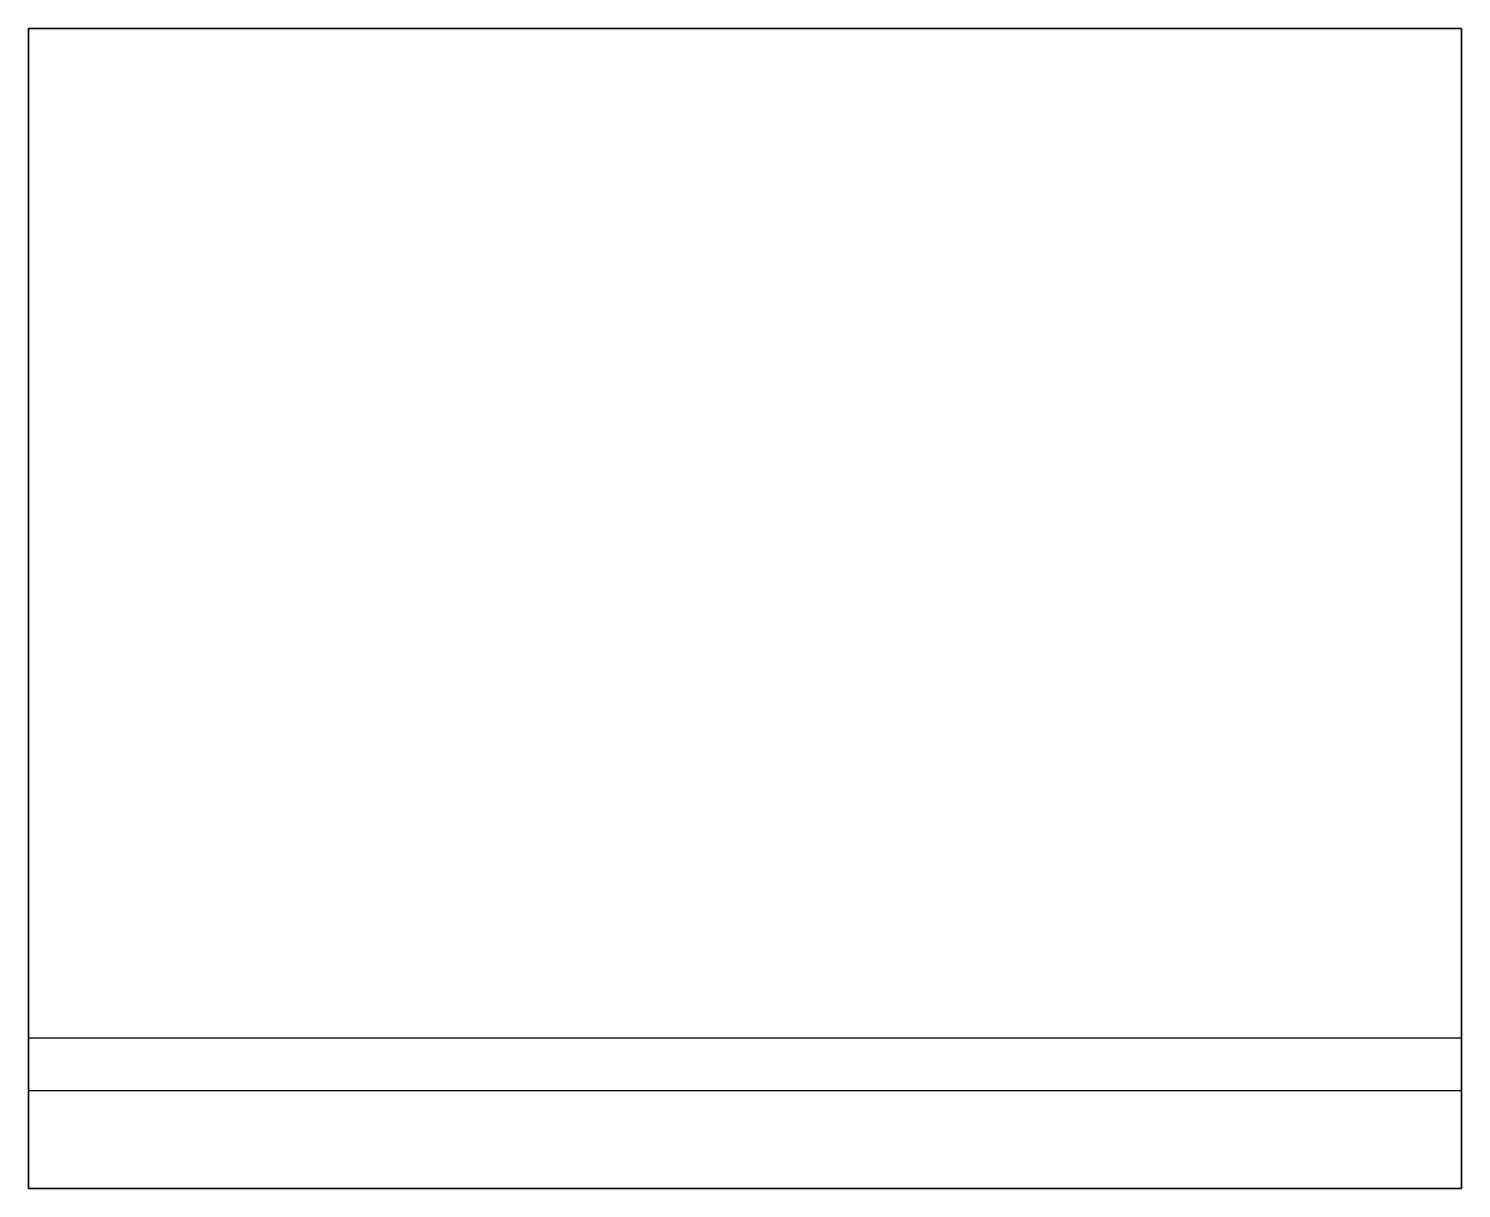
# Model space of a CAD drawing. Extents: x 0 to 462, y 0 to 374.
import ezdxf

# ---------------------------------------------------------------- set-up
doc = ezdxf.new("R2010")
doc.units = 0

msp = doc.modelspace()

# ---------------------------------------------------------------- linework, layer by layer
at = {"layer": 'CONTORNO'}
msp.add_lwpolyline([(0, 374), (462, 374), (462, 0), (0, 0)], close=True, dxfattribs=at)
at = {"layer": 'CONTORNO_INTERIOR'}
msp.add_lwpolyline([(462, 48.5), (462, 31.5), (0, 31.5), (0, 48.5)], close=True, dxfattribs=at)
at = {"layer": 'HDRILL', "extrusion": (-1, 0, 0)}
for centre in [(-324, -9.5), (-50, -9.5)]:
    msp.add_circle(centre, 2.5, dxfattribs=at)
at = {"layer": 'HDRILL', "extrusion": (1, 0, 0)}
for centre in [(324, -9.5, 462), (50, -9.5, 462)]:
    msp.add_circle(centre, 2.5, dxfattribs=at)
at = {"layer": 'PANEL'}
msp.add_lwpolyline([(0, 0), (462, 0), (462, 374), (0, 374)], close=True, dxfattribs=at)

doc.saveas('drawing.dxf')
